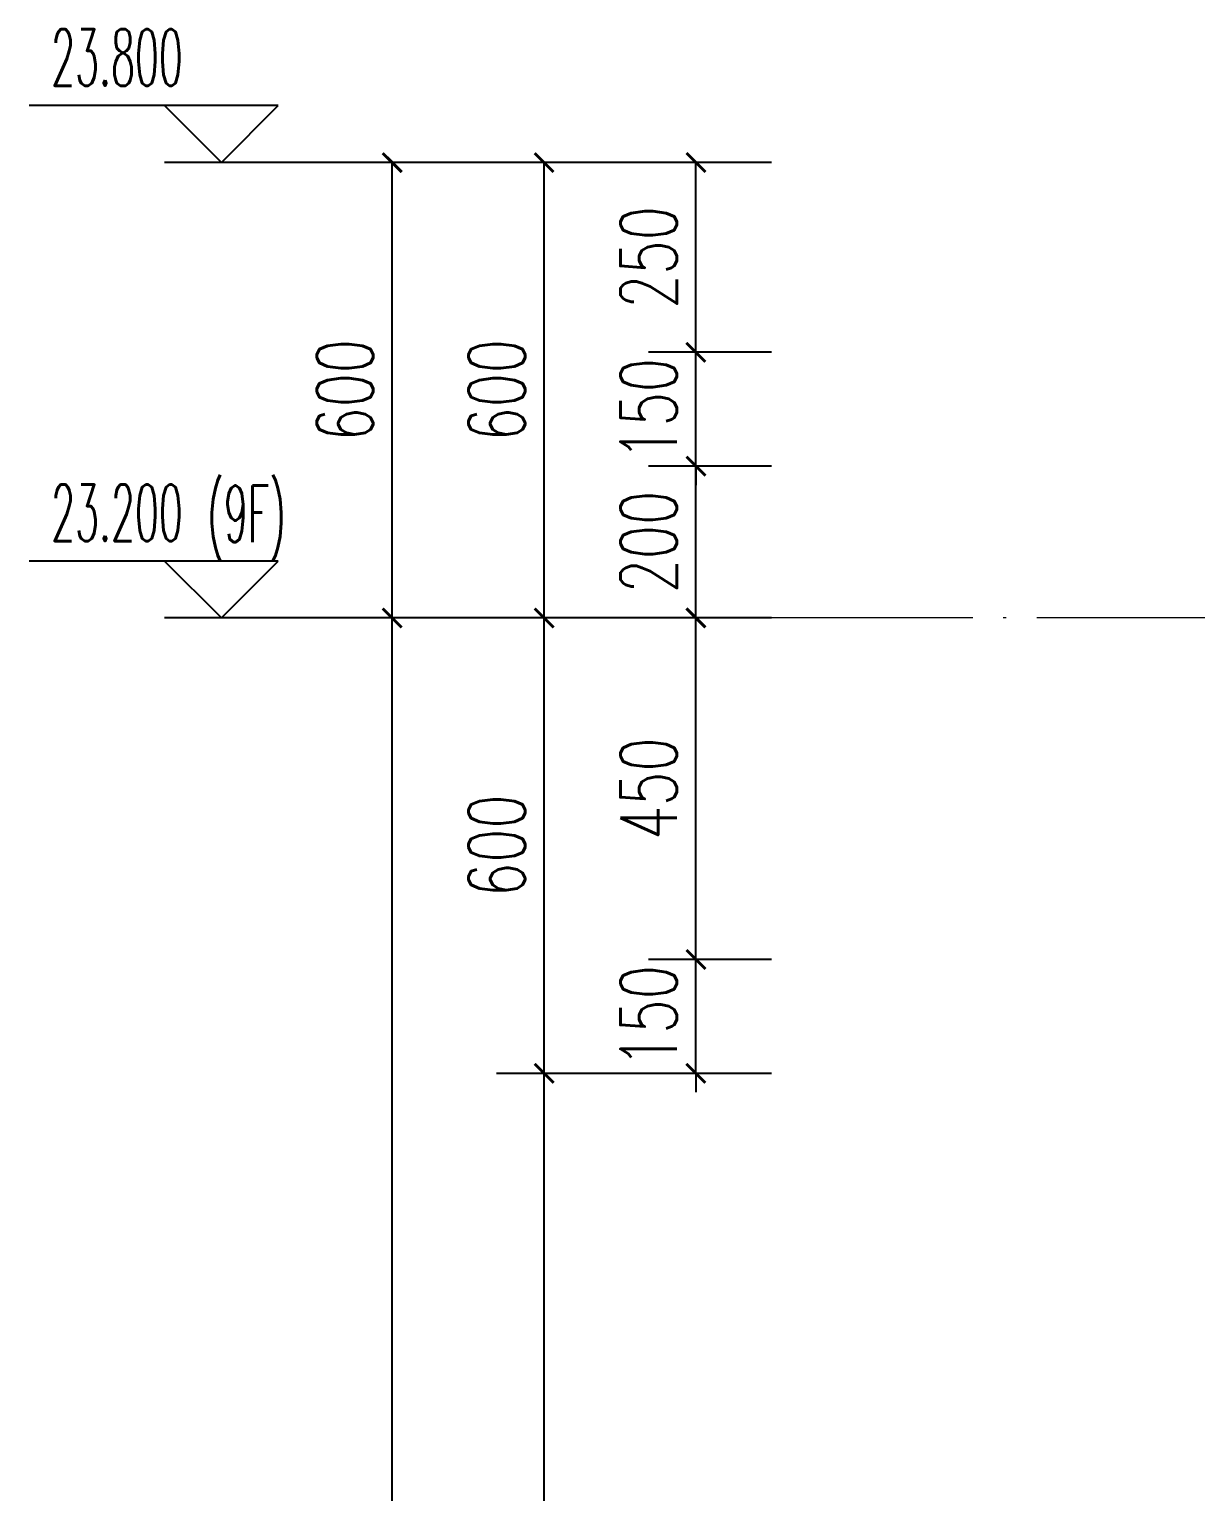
# Model space of a CAD drawing. Extents: x -1307975 to -76406, y -96289 to 379359.
# Drawn here: x -639526 to -637990, y 271529 to 273456 of the extents above; entities that cross this region are included whole.
import ezdxf

# ---------------------------------------------------------------- set-up
doc = ezdxf.new("R2010")
doc.units = 0
doc.header["$LTSCALE"] = 1000
doc.linetypes.add('DOTE', pattern=[2.42, 2, -0.2, 0.02, -0.2])
doc.layers.get('0').update_dxf_attribs({"linetype": 'CONTINUOUS'})
doc.layers.get('DEFPOINTS').update_dxf_attribs({"linetype": 'CONTINUOUS'})
for name, color, linetype in [('DIM_ELEV', 3, 'CONTINUOUS'), ('PUB_DIM', 3, 'CONTINUOUS'), ('PUB_TEXT', 2, 'CONTINUOUS')]:
    doc.layers.add(name, color=color, linetype=linetype)
doc.layers.add('DOTE', color=19, linetype='DOTE', lineweight=9)
doc.styles.add('_TCH_DIM', font='SIMPLEX.shx', dxfattribs={"width": 0.7, "bigfont": 'GBCBIG.shx'})
doc.styles.add('_TCH_DIM_T3', font='SIMPLEX', dxfattribs={"width": 0.705882, "bigfont": 'GBCBIG'})
doc.dimstyles.new('_TCH_ARCH&&25', dxfattribs={"dimtxt": 74.375, "dimasz": 25, "dimexe": 62.5, "dimexo": 75, "dimgap": 25, "dimtad": 1, "dimdec": 0, "dimzin": 0, "dimdsep": 46, "dimtxsty": '_TCH_DIM_T3', "dimblk": 'ARCHTICK', "dimcen": 0.09, "dimclrt": 7, "dimazin": 0, "dimtfac": 1, "dimtdec": 0, "dimtix": 1, "dimtmove": 2, "dimatfit": 3, "dimldrblk": 'ARCHTICK', "dimfxl": 1, "dimtolj": 1, "dimtzin": 0, "dimarcsym": 0})

# ---------------------------------------------------------------- blocks, each defined once
blk = doc.blocks.new('_ArchTick')
at = {"color": 0, "linetype": 'ByBlock', "const_width": 0.15}
blk.add_lwpolyline([(-0.5, -0.5), (0.5, 0.5)], dxfattribs=at)
blk = doc.blocks.new('*D3334')
at = {"layer": 'DEFPOINTS', "color": 0, "transparency": 16777216}
for p in [(-638648.1, 273280.7), (-638473.5, 273280.7), (-638473.5, 273030.7)]:
    blk.add_point(p, dxfattribs=at)
at = {"layer": 'PUB_DIM', "color": 0, "lineweight": -2, "transparency": 16777216}
for p, q in [((-638548.5, 273280.7), (-638710.6, 273280.7)), ((-638648.1, 273030.7), (-638648.1, 273280.7)), ((-638548.5, 273030.7), (-638710.6, 273030.7))]:
    blk.add_line(p, q, dxfattribs=at)
at = {"layer": 'PUB_DIM', "color": 0, "lineweight": -2, "transparency": 16777216, "xscale": 25, "yscale": 25, "zscale": 25}
for p, rotation in [((-638648.1, 273280.7), 90), ((-638648.1, 273030.7), 270)]:
    blk.add_blockref('_ArchTick', p, dxfattribs=dict(at, rotation=rotation))
at = {"layer": 'PUB_DIM', "color": 7, "transparency": 16777216, "insert": (-638710.3, 273155.7), "char_height": 74.38, "attachment_point": 5, "rotation": 90, "style": '_TCH_DIM_T3'}
blk.add_mtext('\\A1;250', dxfattribs=at)
blk = doc.blocks.new('*D3335')
at = {"layer": 'DEFPOINTS', "color": 0, "transparency": 16777216}
for p in [(-638648.1, 273030.7), (-638473.5, 273030.7), (-638473.5, 272880.7)]:
    blk.add_point(p, dxfattribs=at)
at = {"layer": 'PUB_DIM', "color": 0, "lineweight": -2, "transparency": 16777216}
for p, q in [((-638648.1, 273030.7), (-638648.1, 273055.7)), ((-638548.5, 273030.7), (-638710.6, 273030.7)), ((-638648.1, 272880.7), (-638648.1, 273030.7)), ((-638548.5, 272880.7), (-638710.6, 272880.7)), ((-638648.1, 272880.7), (-638648.1, 272855.7))]:
    blk.add_line(p, q, dxfattribs=at)
at = {"layer": 'PUB_DIM', "color": 0, "lineweight": -2, "transparency": 16777216, "xscale": 25, "yscale": 25, "zscale": 25}
for p, rotation in [((-638648.1, 273030.7), 270), ((-638648.1, 272880.7), 90)]:
    blk.add_blockref('_ArchTick', p, dxfattribs=dict(at, rotation=rotation))
at = {"layer": 'PUB_DIM', "color": 7, "transparency": 16777216, "insert": (-638710.3, 272955.7), "char_height": 74.38, "attachment_point": 5, "rotation": 90, "style": '_TCH_DIM_T3'}
blk.add_mtext('\\A1;150', dxfattribs=at)
blk = doc.blocks.new('*D3336')
at = {"layer": 'DEFPOINTS', "color": 0, "transparency": 16777216}
for p in [(-638648.1, 272880.7), (-638473.5, 272880.7), (-638473.5, 272680.7)]:
    blk.add_point(p, dxfattribs=at)
at = {"layer": 'PUB_DIM', "color": 0, "lineweight": -2, "transparency": 16777216}
for p, q in [((-638548.5, 272880.7), (-638710.6, 272880.7)), ((-638648.1, 272680.7), (-638648.1, 272880.7)), ((-638548.5, 272680.7), (-638710.6, 272680.7))]:
    blk.add_line(p, q, dxfattribs=at)
at = {"layer": 'PUB_DIM', "color": 0, "lineweight": -2, "transparency": 16777216, "xscale": 25, "yscale": 25, "zscale": 25}
for p, rotation in [((-638648.1, 272880.7), 90), ((-638648.1, 272680.7), 270)]:
    blk.add_blockref('_ArchTick', p, dxfattribs=dict(at, rotation=rotation))
at = {"layer": 'PUB_DIM', "color": 7, "transparency": 16777216, "insert": (-638710.3, 272780.7), "char_height": 74.38, "attachment_point": 5, "rotation": 90, "style": '_TCH_DIM_T3'}
blk.add_mtext('\\A1;200', dxfattribs=at)
blk = doc.blocks.new('*D3337')
at = {"layer": 'DEFPOINTS', "color": 0, "transparency": 16777216}
for p in [(-638648.1, 272680.7), (-638473.5, 272680.7), (-638473.5, 272230.7)]:
    blk.add_point(p, dxfattribs=at)
at = {"layer": 'PUB_DIM', "color": 0, "lineweight": -2, "transparency": 16777216}
for p, q in [((-638548.5, 272680.7), (-638710.6, 272680.7)), ((-638648.1, 272230.7), (-638648.1, 272680.7)), ((-638548.5, 272230.7), (-638710.6, 272230.7))]:
    blk.add_line(p, q, dxfattribs=at)
at = {"layer": 'PUB_DIM', "color": 0, "lineweight": -2, "transparency": 16777216, "xscale": 25, "yscale": 25, "zscale": 25}
for p, rotation in [((-638648.1, 272680.7), 90), ((-638648.1, 272230.7), 270)]:
    blk.add_blockref('_ArchTick', p, dxfattribs=dict(at, rotation=rotation))
at = {"layer": 'PUB_DIM', "color": 7, "transparency": 16777216, "insert": (-638710.3, 272455.7), "char_height": 74.38, "attachment_point": 5, "rotation": 90, "style": '_TCH_DIM_T3'}
blk.add_mtext('\\A1;450', dxfattribs=at)
blk = doc.blocks.new('*D3338')
at = {"layer": 'DEFPOINTS', "color": 0, "transparency": 16777216}
for p in [(-638648.1, 272230.7), (-638473.5, 272230.7), (-638473.5, 272080.7)]:
    blk.add_point(p, dxfattribs=at)
at = {"layer": 'PUB_DIM', "color": 0, "lineweight": -2, "transparency": 16777216}
for p, q in [((-638648.1, 272230.7), (-638648.1, 272255.7)), ((-638548.5, 272230.7), (-638710.6, 272230.7)), ((-638648.1, 272080.7), (-638648.1, 272230.7)), ((-638548.5, 272080.7), (-638710.6, 272080.7)), ((-638648.1, 272080.7), (-638648.1, 272055.7))]:
    blk.add_line(p, q, dxfattribs=at)
at = {"layer": 'PUB_DIM', "color": 0, "lineweight": -2, "transparency": 16777216, "xscale": 25, "yscale": 25, "zscale": 25}
for p, rotation in [((-638648.1, 272230.7), 270), ((-638648.1, 272080.7), 90)]:
    blk.add_blockref('_ArchTick', p, dxfattribs=dict(at, rotation=rotation))
at = {"layer": 'PUB_DIM', "color": 7, "transparency": 16777216, "insert": (-638710.3, 272155.7), "char_height": 74.38, "attachment_point": 5, "rotation": 90, "style": '_TCH_DIM_T3'}
blk.add_mtext('\\A1;150', dxfattribs=at)
blk = doc.blocks.new('*D3357')
at = {"layer": 'DEFPOINTS', "color": 0, "transparency": 16777216}
for p in [(-638848.1, 272080.7), (-638548.1, 272080.7), (-638548.1, 270380.7)]:
    blk.add_point(p, dxfattribs=at)
at = {"layer": 'PUB_DIM', "color": 0, "lineweight": -2, "transparency": 16777216}
for p, q in [((-638623.1, 272080.7), (-638910.6, 272080.7)), ((-638848.1, 270380.7), (-638848.1, 272080.7)), ((-638623.1, 270380.7), (-638910.6, 270380.7))]:
    blk.add_line(p, q, dxfattribs=at)
at = {"layer": 'PUB_DIM', "color": 0, "lineweight": -2, "transparency": 16777216, "xscale": 25, "yscale": 25, "zscale": 25}
for p, rotation in [((-638848.1, 272080.7), 90), ((-638848.1, 270380.7), 270)]:
    blk.add_blockref('_ArchTick', p, dxfattribs=dict(at, rotation=rotation))
at = {"layer": 'PUB_DIM', "color": 7, "transparency": 16777216, "insert": (-638910.3, 271230.7), "char_height": 74.38, "attachment_point": 5, "rotation": 90, "style": '_TCH_DIM_T3'}
blk.add_mtext('\\A1;1700', dxfattribs=at)
blk = doc.blocks.new('*D3358')
at = {"layer": 'DEFPOINTS', "color": 0, "transparency": 16777216}
for p in [(-638848.1, 272680.7), (-638548.1, 272680.7), (-638548.1, 272080.7)]:
    blk.add_point(p, dxfattribs=at)
at = {"layer": 'PUB_DIM', "color": 0, "lineweight": -2, "transparency": 16777216}
for p, q in [((-638623.1, 272680.7), (-638910.6, 272680.7)), ((-638848.1, 272080.7), (-638848.1, 272680.7)), ((-638623.1, 272080.7), (-638910.6, 272080.7))]:
    blk.add_line(p, q, dxfattribs=at)
at = {"layer": 'PUB_DIM', "color": 0, "lineweight": -2, "transparency": 16777216, "xscale": 25, "yscale": 25, "zscale": 25}
for p, rotation in [((-638848.1, 272680.7), 90), ((-638848.1, 272080.7), 270)]:
    blk.add_blockref('_ArchTick', p, dxfattribs=dict(at, rotation=rotation))
at = {"layer": 'PUB_DIM', "color": 7, "transparency": 16777216, "insert": (-638910.3, 272380.7), "char_height": 74.38, "attachment_point": 5, "rotation": 90, "style": '_TCH_DIM_T3'}
blk.add_mtext('\\A1;600', dxfattribs=at)
blk = doc.blocks.new('*D3359')
at = {"layer": 'DEFPOINTS', "color": 0, "transparency": 16777216}
for p in [(-638848.1, 273280.7), (-638548.1, 273280.7), (-638548.1, 272680.7)]:
    blk.add_point(p, dxfattribs=at)
at = {"layer": 'PUB_DIM', "color": 0, "lineweight": -2, "transparency": 16777216}
for p, q in [((-638623.1, 273280.7), (-638910.6, 273280.7)), ((-638848.1, 272680.7), (-638848.1, 273280.7)), ((-638623.1, 272680.7), (-638910.6, 272680.7))]:
    blk.add_line(p, q, dxfattribs=at)
at = {"layer": 'PUB_DIM', "color": 0, "lineweight": -2, "transparency": 16777216, "xscale": 25, "yscale": 25, "zscale": 25}
for p, rotation in [((-638848.1, 273280.7), 90), ((-638848.1, 272680.7), 270)]:
    blk.add_blockref('_ArchTick', p, dxfattribs=dict(at, rotation=rotation))
at = {"layer": 'PUB_DIM', "color": 7, "transparency": 16777216, "insert": (-638910.3, 272980.7), "char_height": 74.38, "attachment_point": 5, "rotation": 90, "style": '_TCH_DIM_T3'}
blk.add_mtext('\\A1;600', dxfattribs=at)
blk = doc.blocks.new('*D3365')
at = {"layer": 'DEFPOINTS', "color": 0, "transparency": 16777216}
for p in [(-639048.1, 272680.7), (-638548.1, 272680.7), (-638548.1, 269780.7)]:
    blk.add_point(p, dxfattribs=at)
at = {"layer": 'PUB_DIM', "color": 0, "lineweight": -2, "transparency": 16777216}
for p, q in [((-638623.1, 272680.7), (-639110.6, 272680.7)), ((-639048.1, 269780.7), (-639048.1, 272680.7)), ((-638623.1, 269780.7), (-639110.6, 269780.7))]:
    blk.add_line(p, q, dxfattribs=at)
at = {"layer": 'PUB_DIM', "color": 0, "lineweight": -2, "transparency": 16777216, "xscale": 25, "yscale": 25, "zscale": 25}
for p, rotation in [((-639048.1, 272680.7), 90), ((-639048.1, 269780.7), 270)]:
    blk.add_blockref('_ArchTick', p, dxfattribs=dict(at, rotation=rotation))
at = {"layer": 'PUB_DIM', "color": 7, "transparency": 16777216, "insert": (-639110.3, 271230.7), "char_height": 74.38, "attachment_point": 5, "rotation": 90, "style": '_TCH_DIM_T3'}
blk.add_mtext('\\A1;2900', dxfattribs=at)
blk = doc.blocks.new('*D3366')
at = {"layer": 'DEFPOINTS', "color": 0, "transparency": 16777216}
for p in [(-639048.1, 273280.7), (-638548.1, 273280.7), (-638548.1, 272680.7)]:
    blk.add_point(p, dxfattribs=at)
at = {"layer": 'PUB_DIM', "color": 0, "lineweight": -2, "transparency": 16777216}
for p, q in [((-638623.1, 273280.7), (-639110.6, 273280.7)), ((-639048.1, 272680.7), (-639048.1, 273280.7)), ((-638623.1, 272680.7), (-639110.6, 272680.7))]:
    blk.add_line(p, q, dxfattribs=at)
at = {"layer": 'PUB_DIM', "color": 0, "lineweight": -2, "transparency": 16777216, "xscale": 25, "yscale": 25, "zscale": 25}
for p, rotation in [((-639048.1, 273280.7), 90), ((-639048.1, 272680.7), 270)]:
    blk.add_blockref('_ArchTick', p, dxfattribs=dict(at, rotation=rotation))
at = {"layer": 'PUB_DIM', "color": 7, "transparency": 16777216, "insert": (-639110.3, 272980.7), "char_height": 74.38, "attachment_point": 5, "rotation": 90, "style": '_TCH_DIM_T3'}
blk.add_mtext('\\A1;600', dxfattribs=at)

msp = doc.modelspace()

# ---------------------------------------------------------------- linework, layer by layer
at = {"layer": 'DIM_ELEV'}
for p, q in [((-639198.1, 273355.72), (-639526.1, 273355.72)), ((-639273.1, 273280.72), (-639348.1, 273355.72)), ((-639273.1, 273280.72), (-639198.1, 273355.72)), ((-638848.1, 273280.72), (-639348.1, 273280.72)), ((-639198.1, 272755.72), (-639526.1, 272755.72)), ((-639273.1, 272680.72), (-639348.1, 272755.72)), ((-639273.1, 272680.72), (-639198.1, 272755.72)), ((-638848.1, 272680.72), (-639348.1, 272680.72))]:
    msp.add_line(p, q, dxfattribs=at)
at = {"layer": 'DOTE', "color": 1, "linetype": 'DOTE', "ltscale": 0.2}
msp.add_line((-635379.38, 272680.72), (-638548.1, 272680.72), dxfattribs=at)

# ---------------------------------------------------------------- texts
at = {"layer": 'PUB_TEXT', "style": '_TCH_DIM', "width": 0.494118}
for s, p in [('23.800', (-639497.2, 273381.97)), ('23.200', (-639497.2, 272781.97)), ('(9F)', (-639291.8, 272780.75))]:
    msp.add_text(s, height=74.375, dxfattribs=at).set_placement(p)

# ---------------------------------------------------------------- dimensions: what is measured, and where the dimension line sits
at = {"layer": 'PUB_DIM'}
for p1, p2, distance, picture, middle in [((-638548.1, 272680.72), (-638548.1, 273280.72), 500, '*D3366', (-639110.29, 272980.72)), ((-638548.1, 272680.72), (-638548.1, 273280.72), 300, '*D3359', (-638910.29, 272980.72)), ((-638473.49, 273030.73), (-638473.49, 273280.72), 174.61, '*D3334', (-638710.29, 273155.73)), ((-638473.49, 272880.73), (-638473.49, 273030.73), 174.61, '*D3335', (-638710.29, 272955.73)), ((-638473.49, 272680.72), (-638473.49, 272880.73), 174.61, '*D3336', (-638710.29, 272780.72)), ((-638548.1, 269780.72), (-638548.1, 272680.72), 500, '*D3365', (-639110.29, 271230.72)), ((-638548.1, 272080.72), (-638548.1, 272680.72), 300, '*D3358', (-638910.29, 272380.72)), ((-638473.49, 272230.72), (-638473.49, 272680.72), 174.61, '*D3337', (-638710.29, 272455.72)), ((-638473.49, 272080.72), (-638473.49, 272230.72), 174.61, '*D3338', (-638710.29, 272155.72)), ((-638548.1, 270380.72), (-638548.1, 272080.72), 300, '*D3357', (-638910.29, 271230.72))]:
    dim = msp.add_aligned_dim(p1=p1, p2=p2, distance=distance, dimstyle='_TCH_ARCH&&25', dxfattribs=at)
    dim.commit()
    dim.dimension.update_dxf_attribs({"geometry": picture, "text_midpoint": middle})

doc.saveas('drawing.dxf')
